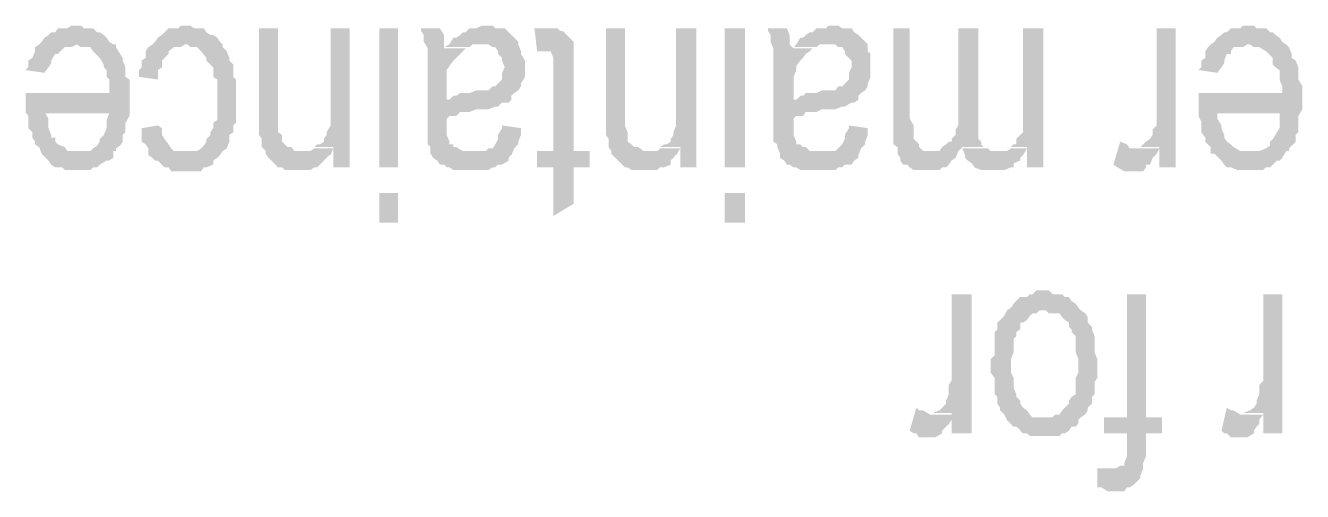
# Model space of a CAD drawing. Header units: feet. Extents: x -99009 to 3252343, y -11094690 to 9035152.
# Drawn here: x 1651819.64 to 1651836.33, y -1995845.78 to -1995839.69 of the extents above; entities that cross this region are included whole.
import ezdxf

# ---------------------------------------------------------------- set-up
doc = ezdxf.new("R2010")
doc.units = ezdxf.units.FT
doc.layers.add('H', color=7, linetype='Continuous', lineweight=0)

msp = doc.modelspace()

# ---------------------------------------------------------------- hatches: boundary and pattern name
at = {"layer": 'H', "linetype": 'Continuous'}
for points in [[(1651819.89078, -1995840.30788), (1651819.64378, -1995840.27288), (1651819.67978, -1995840.23688), (1651819.67978, -1995840.14888), (1651819.73278, -1995840.11388), (1651819.76778, -1995840.02588), (1651819.76778, -1995839.97288), (1651819.82078, -1995839.93788), (1651819.85578, -1995839.90188), (1651819.89078, -1995839.84888), (1651819.94378, -1995839.81388), (1651819.97878, -1995839.77888), (1651820.03178, -1995839.77888), (1651820.06778, -1995839.72588), (1651820.19078, -1995839.72588), (1651820.24378, -1995839.69088), (1651820.36778, -1995839.69088), (1651820.40278, -1995839.72588), (1651820.52578, -1995839.72588), (1651820.57878, -1995839.77888), (1651820.61378, -1995839.77888), (1651820.66678, -1995839.81388), (1651820.70278, -1995839.84888), (1651820.73778, -1995839.90188), (1651820.79078, -1995839.93788), (1651820.31478, -1995839.93788), (1651820.24378, -1995839.97288), (1651820.15578, -1995839.97288), (1651820.10278, -1995840.02588), (1651820.06778, -1995840.06088), (1651820.03178, -1995840.06088), (1651819.97878, -1995840.14888), (1651819.97878, -1995840.18388), (1651819.94378, -1995840.23688), (1651819.89078, -1995840.30788)], [(1651821.37278, -1995840.39588), (1651821.12578, -1995840.36088), (1651821.12578, -1995840.27288), (1651821.16078, -1995840.23688), (1651821.16078, -1995840.14888), (1651821.21378, -1995840.11388), (1651821.21378, -1995840.02588), (1651821.24878, -1995839.97288), (1651821.30178, -1995839.93788), (1651821.33778, -1995839.90188), (1651821.37278, -1995839.84888), (1651821.42578, -1995839.81388), (1651821.46078, -1995839.77888), (1651821.51378, -1995839.72588), (1651821.63778, -1995839.72588), (1651821.67278, -1995839.69088), (1651821.79578, -1995839.69088), (1651821.84878, -1995839.72588), (1651821.97278, -1995839.72588), (1651822.00778, -1995839.77888), (1651822.06078, -1995839.81388), (1651822.09578, -1995839.81388), (1651822.14878, -1995839.84888), (1651822.18378, -1995839.90188), (1651822.21978, -1995839.93788), (1651821.72578, -1995839.93788), (1651821.67278, -1995839.97288), (1651821.58478, -1995839.97288), (1651821.51378, -1995840.02588), (1651821.51378, -1995840.06088), (1651821.46078, -1995840.11388), (1651821.42578, -1995840.14888), (1651821.42578, -1995840.23688), (1651821.37278, -1995840.27288), (1651821.37278, -1995840.39588)], [(1651823.03078, -1995841.57788), (1651822.99578, -1995841.54288), (1651822.94278, -1995841.54288), (1651822.90778, -1995841.50688), (1651822.85478, -1995841.45388), (1651822.81878, -1995841.41888), (1651822.78378, -1995841.36588), (1651822.78378, -1995841.33088), (1651822.73078, -1995841.27788), (1651822.73078, -1995841.17188), (1651822.69578, -1995841.11888), (1651822.69578, -1995839.72588), (1651822.94278, -1995839.72588), (1651822.94278, -1995841.08388), (1651822.99578, -1995841.11888), (1651822.99578, -1995841.20788), (1651823.03078, -1995841.24288), (1651823.06578, -1995841.27788), (1651823.11878, -1995841.27788), (1651823.15378, -1995841.33088), (1651823.24278, -1995841.33088), (1651823.63078, -1995841.36588), (1651823.57778, -1995841.41888), (1651823.54278, -1995841.45388), (1651823.48978, -1995841.50688), (1651823.45378, -1995841.54288), (1651823.41878, -1995841.54288), (1651823.36578, -1995841.57788), (1651823.03078, -1995841.57788)], [(1651823.66578, -1995841.54288), (1651823.66578, -1995841.27788), (1651823.41878, -1995841.27788), (1651823.45378, -1995841.24288), (1651823.48978, -1995841.24288), (1651823.54278, -1995841.20788), (1651823.54278, -1995841.17188), (1651823.57778, -1995841.11888), (1651823.57778, -1995841.08388), (1651823.63078, -1995840.99588), (1651823.63078, -1995839.72588), (1651823.87778, -1995839.72588), (1651823.87778, -1995841.54288), (1651823.66578, -1995841.54288)], [(1651824.26578, -1995841.54288), (1651824.26578, -1995839.72588), (1651824.51278, -1995839.72588), (1651824.51278, -1995841.54288), (1651824.26578, -1995841.54288)], [(1651825.23578, -1995841.57788), (1651825.18278, -1995841.54288), (1651825.14778, -1995841.54288), (1651825.11178, -1995841.50688), (1651825.05878, -1995841.50688), (1651825.02378, -1995841.45388), (1651824.97078, -1995841.41888), (1651824.93578, -1995841.36588), (1651824.93578, -1995841.27788), (1651824.90078, -1995841.24288), (1651824.90078, -1995839.98988), (1651824.84778, -1995839.90188), (1651824.84778, -1995839.81388), (1651824.81278, -1995839.76088), (1651824.81278, -1995839.72588), (1651825.05878, -1995839.72588), (1651825.11178, -1995839.81388), (1651825.11178, -1995839.98988), (1651825.39478, -1995839.98988), (1651825.35878, -1995840.02588), (1651825.32378, -1995840.06088), (1651825.27078, -1995840.11388), (1651825.23578, -1995840.14888), (1651825.18278, -1995840.21988), (1651825.14778, -1995840.27288), (1651825.14778, -1995840.66088), (1651825.95878, -1995840.69588), (1651825.87078, -1995840.69588), (1651825.81778, -1995840.74888), (1651825.78278, -1995840.74888), (1651825.69378, -1995840.78388), (1651825.53578, -1995840.78388), (1651825.44778, -1995840.81888), (1651825.32378, -1995840.81888), (1651825.27078, -1995840.87188), (1651825.18278, -1995840.87188), (1651825.14778, -1995840.90788), (1651825.14778, -1995841.11888), (1651825.18278, -1995841.20788), (1651825.18278, -1995841.24288), (1651825.23578, -1995841.24288), (1651825.23578, -1995841.27788), (1651825.27078, -1995841.27788), (1651825.35878, -1995841.33088), (1651825.48278, -1995841.33088), (1651825.99378, -1995841.36588), (1651825.95878, -1995841.41888), (1651825.95878, -1995841.45388), (1651825.87078, -1995841.50688), (1651825.81778, -1995841.50688), (1651825.78278, -1995841.54288), (1651825.74678, -1995841.54288), (1651825.69378, -1995841.57788), (1651825.23578, -1995841.57788)], [(1651825.95878, -1995840.69588), (1651825.14778, -1995840.66088), (1651825.18278, -1995840.66088), (1651825.23578, -1995840.60788), (1651825.27078, -1995840.60788), (1651825.32378, -1995840.57288), (1651825.44778, -1995840.57288), (1651825.53578, -1995840.53688), (1651825.69378, -1995840.53688), (1651825.74678, -1995840.48388), (1651825.78278, -1995840.48388), (1651825.81778, -1995840.44888), (1651825.87078, -1995840.39588), (1651825.87078, -1995840.30788), (1651825.90578, -1995840.23688), (1651825.87078, -1995840.14888), (1651825.87078, -1995840.11388), (1651825.81778, -1995840.06088), (1651825.81778, -1995840.02588), (1651825.78278, -1995839.97288), (1651825.74678, -1995839.97288), (1651825.69378, -1995839.93788), (1651825.18278, -1995839.93788), (1651825.23578, -1995839.84888), (1651825.27078, -1995839.84888), (1651825.32378, -1995839.81388), (1651825.35878, -1995839.77888), (1651825.39478, -1995839.77888), (1651825.44778, -1995839.72588), (1651825.53578, -1995839.72588), (1651825.60578, -1995839.69088), (1651825.74678, -1995839.69088), (1651825.78278, -1995839.72588), (1651825.90578, -1995839.72588), (1651825.95878, -1995839.77888), (1651825.99378, -1995839.81388), (1651826.02978, -1995839.84888), (1651826.08278, -1995839.90188), (1651826.08278, -1995839.93788), (1651826.11778, -1995840.02588), (1651826.11778, -1995840.06088), (1651826.17078, -1995840.14888), (1651826.17078, -1995840.36088), (1651826.11778, -1995840.44888), (1651826.11778, -1995840.48388), (1651826.08278, -1995840.53688), (1651826.02978, -1995840.57288), (1651825.99378, -1995840.60788), (1651825.99378, -1995840.66088), (1651825.95878, -1995840.69588)], [(1651826.32878, -1995840.02588), (1651826.29378, -1995839.72588), (1651826.59378, -1995839.72588), (1651826.62878, -1995839.76088), (1651826.66478, -1995839.76088), (1651826.71778, -1995839.81388), (1651826.75278, -1995839.84888), (1651826.80578, -1995839.90188), (1651826.80578, -1995840.02588), (1651826.32878, -1995840.02588)], [(1651827.56378, -1995841.57788), (1651827.51078, -1995841.54288), (1651827.47578, -1995841.54288), (1651827.44078, -1995841.50688), (1651827.38778, -1995841.45388), (1651827.35278, -1995841.41888), (1651827.29978, -1995841.36588), (1651827.29978, -1995841.33088), (1651827.26378, -1995841.27788), (1651827.26378, -1995841.17188), (1651827.22878, -1995841.11888), (1651827.22878, -1995839.72588), (1651827.47578, -1995839.72588), (1651827.47578, -1995840.99588), (1651827.51078, -1995841.08388), (1651827.51078, -1995841.20788), (1651827.56378, -1995841.24288), (1651827.59878, -1995841.27788), (1651827.65178, -1995841.27788), (1651827.72278, -1995841.33088), (1651827.77578, -1995841.33088), (1651828.14578, -1995841.36588), (1651828.11078, -1995841.41888), (1651828.07578, -1995841.45388), (1651828.07578, -1995841.50688), (1651827.98778, -1995841.54288), (1651827.93478, -1995841.54288), (1651827.89878, -1995841.57788), (1651827.56378, -1995841.57788)], [(1651828.19878, -1995841.54288), (1651828.19878, -1995841.27788), (1651827.93478, -1995841.27788), (1651827.98778, -1995841.24288), (1651828.02278, -1995841.24288), (1651828.07578, -1995841.20788), (1651828.07578, -1995841.17188), (1651828.11078, -1995841.11888), (1651828.11078, -1995841.08388), (1651828.14578, -1995840.99588), (1651828.14578, -1995839.72588), (1651828.41078, -1995839.72588), (1651828.41078, -1995841.54288), (1651828.19878, -1995841.54288)], [(1651828.78078, -1995841.54288), (1651828.78078, -1995839.72588), (1651829.04578, -1995839.72588), (1651829.04578, -1995841.54288), (1651828.78078, -1995841.54288)], [(1651829.76878, -1995841.57788), (1651829.71578, -1995841.54288), (1651829.68078, -1995841.54288), (1651829.62778, -1995841.50688), (1651829.59278, -1995841.50688), (1651829.55678, -1995841.45388), (1651829.50378, -1995841.41888), (1651829.50378, -1995841.36588), (1651829.46878, -1995841.27788), (1651829.46878, -1995841.24288), (1651829.41578, -1995841.20788), (1651829.41578, -1995839.98988), (1651829.38078, -1995839.90188), (1651829.38078, -1995839.81388), (1651829.34578, -1995839.76088), (1651829.34578, -1995839.72588), (1651829.59278, -1995839.72588), (1651829.62778, -1995839.81388), (1651829.62778, -1995839.93788), (1651829.68078, -1995839.98988), (1651829.92778, -1995839.98988), (1651829.89278, -1995840.02588), (1651829.83978, -1995840.06088), (1651829.80378, -1995840.11388), (1651829.76878, -1995840.14888), (1651829.71578, -1995840.21988), (1651829.71578, -1995840.27288), (1651829.68078, -1995840.36088), (1651829.68078, -1995840.66088), (1651830.47478, -1995840.69588), (1651830.43878, -1995840.69588), (1651830.35078, -1995840.74888), (1651830.31578, -1995840.74888), (1651830.22778, -1995840.78388), (1651830.05078, -1995840.78388), (1651829.98078, -1995840.81888), (1651829.83978, -1995840.81888), (1651829.80378, -1995840.87188), (1651829.71578, -1995840.87188), (1651829.68078, -1995840.90788), (1651829.68078, -1995841.11888), (1651829.71578, -1995841.20788), (1651829.71578, -1995841.24288), (1651829.76878, -1995841.24288), (1651829.80378, -1995841.27788), (1651829.83978, -1995841.27788), (1651829.89278, -1995841.33088), (1651830.01578, -1995841.33088), (1651830.52778, -1995841.36588), (1651830.52778, -1995841.41888), (1651830.47478, -1995841.45388), (1651830.43878, -1995841.50688), (1651830.35078, -1995841.50688), (1651830.31578, -1995841.54288), (1651830.26278, -1995841.54288), (1651830.22778, -1995841.57788), (1651829.76878, -1995841.57788)], [(1651830.47478, -1995840.69588), (1651829.68078, -1995840.66088), (1651829.71578, -1995840.66088), (1651829.76878, -1995840.60788), (1651829.80378, -1995840.60788), (1651829.83978, -1995840.57288), (1651829.98078, -1995840.57288), (1651830.05078, -1995840.53688), (1651830.22778, -1995840.53688), (1651830.26278, -1995840.48388), (1651830.31578, -1995840.48388), (1651830.35078, -1995840.44888), (1651830.40378, -1995840.39588), (1651830.40378, -1995840.30788), (1651830.43878, -1995840.23688), (1651830.43878, -1995840.14888), (1651830.40378, -1995840.11388), (1651830.35078, -1995840.06088), (1651830.35078, -1995840.02588), (1651830.31578, -1995839.97288), (1651830.26278, -1995839.97288), (1651830.22778, -1995839.93788), (1651829.71578, -1995839.93788), (1651829.76878, -1995839.84888), (1651829.80378, -1995839.84888), (1651829.83978, -1995839.81388), (1651829.89278, -1995839.77888), (1651829.92778, -1995839.77888), (1651829.98078, -1995839.72588), (1651830.10378, -1995839.72588), (1651830.13878, -1995839.69088), (1651830.26278, -1995839.69088), (1651830.31578, -1995839.72588), (1651830.43878, -1995839.72588), (1651830.47478, -1995839.77888), (1651830.52778, -1995839.81388), (1651830.56278, -1995839.84888), (1651830.61578, -1995839.90188), (1651830.65078, -1995839.93788), (1651830.65078, -1995840.02588), (1651830.68578, -1995840.06088), (1651830.68578, -1995840.36088), (1651830.65078, -1995840.44888), (1651830.65078, -1995840.48388), (1651830.61578, -1995840.53688), (1651830.56278, -1995840.57288), (1651830.52778, -1995840.60788), (1651830.52778, -1995840.66088), (1651830.47478, -1995840.69588)], [(1651831.25078, -1995841.57788), (1651831.19778, -1995841.54288), (1651831.16278, -1995841.50688), (1651831.10978, -1995841.50688), (1651831.07378, -1995841.45388), (1651831.07378, -1995841.41888), (1651831.03878, -1995841.36588), (1651831.03878, -1995841.27788), (1651830.98578, -1995841.24288), (1651830.98578, -1995839.72588), (1651831.19778, -1995839.72588), (1651831.19778, -1995840.90788), (1651831.25078, -1995840.99588), (1651831.25078, -1995841.17188), (1651831.28578, -1995841.20788), (1651831.32078, -1995841.24288), (1651831.32078, -1995841.27788), (1651831.37378, -1995841.33088), (1651831.83278, -1995841.33088), (1651831.79778, -1995841.41888), (1651831.74478, -1995841.45388), (1651831.70878, -1995841.50688), (1651831.67378, -1995841.54288), (1651831.62078, -1995841.54288), (1651831.58578, -1995841.57788), (1651831.25078, -1995841.57788)], [(1651831.58578, -1995841.33088), (1651831.62078, -1995841.27788), (1651831.67378, -1995841.24288), (1651831.70878, -1995841.20788), (1651831.74478, -1995841.20788), (1651831.74478, -1995841.17188), (1651831.79778, -1995841.11888), (1651831.79778, -1995841.04888), (1651831.83278, -1995840.99588), (1651831.83278, -1995839.72588), (1651832.09678, -1995839.72588), (1651832.09678, -1995841.17188), (1651832.13278, -1995841.20788), (1651832.13278, -1995841.24288), (1651832.16778, -1995841.27788), (1651831.88578, -1995841.27788), (1651831.83278, -1995841.33088), (1651831.58578, -1995841.33088)], [(1651832.73178, -1995841.54288), (1651832.73178, -1995841.27788), (1651832.52078, -1995841.27788), (1651832.55578, -1995841.24288), (1651832.59078, -1995841.24288), (1651832.59078, -1995841.17188), (1651832.64378, -1995841.11888), (1651832.67878, -1995841.08388), (1651832.67878, -1995839.72588), (1651832.94378, -1995839.72588), (1651832.94378, -1995841.54288), (1651832.73178, -1995841.54288)], [(1651834.46078, -1995841.54288), (1651834.46078, -1995841.27788), (1651834.21378, -1995841.27788), (1651834.24878, -1995841.24288), (1651834.28478, -1995841.20788), (1651834.33778, -1995841.17188), (1651834.37278, -1995841.11888), (1651834.37278, -1995841.04888), (1651834.42578, -1995840.99588), (1651834.42578, -1995839.72588), (1651834.67278, -1995839.72588), (1651834.67278, -1995841.54288), (1651834.46078, -1995841.54288)], [(1651835.21878, -1995840.30788), (1651834.97278, -1995840.27288), (1651835.00778, -1995840.23688), (1651835.00778, -1995840.14888), (1651835.06078, -1995840.11388), (1651835.06078, -1995840.02588), (1651835.09578, -1995839.97288), (1651835.13078, -1995839.93788), (1651835.18378, -1995839.90188), (1651835.21878, -1995839.84888), (1651835.27178, -1995839.81388), (1651835.30778, -1995839.77888), (1651835.34278, -1995839.77888), (1651835.39578, -1995839.72588), (1651835.51878, -1995839.72588), (1651835.55478, -1995839.69088), (1651835.69578, -1995839.69088), (1651835.73078, -1995839.72588), (1651835.85378, -1995839.72588), (1651835.90678, -1995839.77888), (1651835.94278, -1995839.77888), (1651835.97778, -1995839.81388), (1651836.03078, -1995839.84888), (1651836.06578, -1995839.90188), (1651836.11878, -1995839.93788), (1651835.60778, -1995839.93788), (1651835.55478, -1995839.97288), (1651835.43078, -1995839.97288), (1651835.39578, -1995840.02588), (1651835.39578, -1995840.06088), (1651835.34278, -1995840.06088), (1651835.30778, -1995840.14888), (1651835.30778, -1995840.18388), (1651835.27178, -1995840.23688), (1651835.21878, -1995840.30788)], [(1651820.49078, -1995841.33088), (1651820.52578, -1995841.29588), (1651820.57878, -1995841.25988), (1651820.61378, -1995841.20788), (1651820.61378, -1995841.17188), (1651820.66678, -1995841.11888), (1651820.70278, -1995841.03088), (1651820.70278, -1995840.92488), (1651820.73778, -1995840.83688), (1651819.64378, -1995840.83688), (1651819.64378, -1995840.57288), (1651820.73778, -1995840.57288), (1651820.73778, -1995840.39588), (1651820.70278, -1995840.36088), (1651820.70278, -1995840.27288), (1651820.66678, -1995840.23688), (1651820.66678, -1995840.20188), (1651820.61378, -1995840.11388), (1651820.52578, -1995840.02588), (1651820.49078, -1995839.97288), (1651820.36778, -1995839.97288), (1651820.31478, -1995839.93788), (1651820.82578, -1995839.93788), (1651820.82578, -1995839.97288), (1651820.87878, -1995840.06088), (1651820.91378, -1995840.11388), (1651820.91378, -1995840.14888), (1651820.94978, -1995840.23688), (1651820.94978, -1995840.36088), (1651821.00278, -1995840.39588), (1651821.00278, -1995840.87188), (1651820.94978, -1995840.96088), (1651820.94978, -1995841.08388), (1651820.91378, -1995841.11888), (1651820.91378, -1995841.20788), (1651820.87878, -1995841.25988), (1651820.82578, -1995841.29588), (1651820.82578, -1995841.33088), (1651820.49078, -1995841.33088)], [(1651821.54878, -1995841.59588), (1651821.51378, -1995841.54288), (1651821.46078, -1995841.54288), (1651821.42578, -1995841.50688), (1651821.37278, -1995841.45388), (1651821.33778, -1995841.45388), (1651821.30178, -1995841.41888), (1651821.24878, -1995841.38388), (1651821.72578, -1995841.33088), (1651821.88378, -1995841.33088), (1651821.93678, -1995841.29588), (1651821.97278, -1995841.25988), (1651822.00778, -1995841.20788), (1651822.00778, -1995841.17188), (1651822.06078, -1995841.11888), (1651822.06078, -1995841.08388), (1651822.09578, -1995841.03088), (1651822.09578, -1995840.96088), (1651822.14878, -1995840.92488), (1651822.14878, -1995840.39588), (1651822.09578, -1995840.36088), (1651822.09578, -1995840.23688), (1651822.06078, -1995840.20188), (1651822.00778, -1995840.14888), (1651822.00778, -1995840.11388), (1651821.93678, -1995840.02588), (1651821.88378, -1995839.97288), (1651821.79578, -1995839.97288), (1651821.76078, -1995839.93788), (1651822.21978, -1995839.93788), (1651822.21978, -1995839.97288), (1651822.27278, -1995840.02588), (1651822.30778, -1995840.11388), (1651822.30778, -1995840.14888), (1651822.36078, -1995840.20188), (1651822.36078, -1995840.36088), (1651822.39578, -1995840.39588), (1651822.39578, -1995840.96088), (1651822.36078, -1995840.99588), (1651822.36078, -1995841.08388), (1651822.30778, -1995841.11888), (1651822.30778, -1995841.20788), (1651822.27278, -1995841.29588), (1651822.21978, -1995841.33088), (1651822.18378, -1995841.38388), (1651822.14878, -1995841.41888), (1651822.09578, -1995841.45388), (1651822.09578, -1995841.50688), (1651822.00778, -1995841.54288), (1651821.97278, -1995841.54288), (1651821.93678, -1995841.59588), (1651821.54878, -1995841.59588)], [(1651825.11178, -1995839.97288), (1651825.18278, -1995839.93788), (1651825.48278, -1995839.93788), (1651825.44778, -1995839.97288), (1651825.11178, -1995839.97288)], [(1651829.68078, -1995839.97288), (1651829.71578, -1995839.93788), (1651830.01578, -1995839.93788), (1651829.98078, -1995839.97288), (1651829.68078, -1995839.97288)], [(1651835.76578, -1995841.33088), (1651835.85378, -1995841.29588), (1651835.90678, -1995841.25988), (1651835.90678, -1995841.20788), (1651835.94278, -1995841.17188), (1651835.97778, -1995841.11888), (1651836.03078, -1995841.03088), (1651836.03078, -1995840.83688), (1651834.97278, -1995840.83688), (1651834.97278, -1995840.57288), (1651836.06578, -1995840.57288), (1651836.06578, -1995840.48388), (1651836.03078, -1995840.39588), (1651836.03078, -1995840.27288), (1651835.97778, -1995840.23688), (1651835.94278, -1995840.20188), (1651835.94278, -1995840.11388), (1651835.85378, -1995840.02588), (1651835.76578, -1995839.97288), (1651835.69578, -1995839.97288), (1651835.64278, -1995839.93788), (1651836.11878, -1995839.93788), (1651836.15378, -1995839.97288), (1651836.18978, -1995840.06088), (1651836.18978, -1995840.11388), (1651836.24278, -1995840.14888), (1651836.27778, -1995840.23688), (1651836.27778, -1995840.39588), (1651836.33078, -1995840.48388), (1651836.33078, -1995840.78388), (1651836.27778, -1995840.87188), (1651836.27778, -1995841.08388), (1651836.24278, -1995841.11888), (1651836.24278, -1995841.20788), (1651836.18978, -1995841.25988), (1651836.15378, -1995841.29588), (1651836.15378, -1995841.33088), (1651835.76578, -1995841.33088)], [(1651826.54078, -1995842.17788), (1651826.54078, -1995841.54288), (1651826.32878, -1995841.54288), (1651826.32878, -1995841.33088), (1651826.54078, -1995841.33088), (1651826.54078, -1995840.11388), (1651826.50578, -1995840.02588), (1651826.80578, -1995840.02588), (1651826.80578, -1995841.33088), (1651827.01678, -1995841.33088), (1651827.01678, -1995841.54288), (1651826.80578, -1995841.54288), (1651826.80578, -1995842.01888), (1651826.54078, -1995842.17788)], [(1651820.15578, -1995841.57788), (1651820.12078, -1995841.54288), (1651820.03178, -1995841.54288), (1651819.97878, -1995841.50688), (1651819.94378, -1995841.45388), (1651819.85578, -1995841.36588), (1651819.82078, -1995841.27788), (1651819.76778, -1995841.24288), (1651819.76778, -1995841.20788), (1651819.73278, -1995841.15488), (1651819.73278, -1995841.08388), (1651819.67978, -1995841.03088), (1651819.67978, -1995840.87188), (1651819.64378, -1995840.81888), (1651819.89078, -1995840.81888), (1651819.94378, -1995840.90788), (1651819.94378, -1995841.03088), (1651819.97878, -1995841.11888), (1651819.97878, -1995841.15488), (1651820.03178, -1995841.15488), (1651820.03178, -1995841.20788), (1651820.06778, -1995841.24288), (1651820.15578, -1995841.27788), (1651820.19078, -1995841.33088), (1651820.79078, -1995841.33088), (1651820.79078, -1995841.41888), (1651820.73778, -1995841.45388), (1651820.70278, -1995841.45388), (1651820.61378, -1995841.50688), (1651820.57878, -1995841.54288), (1651820.52578, -1995841.54288), (1651820.49078, -1995841.57788), (1651820.15578, -1995841.57788)], [(1651835.48378, -1995841.57788), (1651835.39578, -1995841.54288), (1651835.34278, -1995841.54288), (1651835.30778, -1995841.50688), (1651835.27178, -1995841.45388), (1651835.18378, -1995841.36588), (1651835.13078, -1995841.36588), (1651835.13078, -1995841.27788), (1651835.09578, -1995841.24288), (1651835.06078, -1995841.20788), (1651835.06078, -1995841.15488), (1651835.00778, -1995841.08388), (1651835.00778, -1995840.94288), (1651834.97278, -1995840.87188), (1651834.97278, -1995840.81888), (1651835.21878, -1995840.81888), (1651835.21878, -1995840.90788), (1651835.27178, -1995840.99588), (1651835.27178, -1995841.03088), (1651835.30778, -1995841.11888), (1651835.30778, -1995841.15488), (1651835.34278, -1995841.20788), (1651835.39578, -1995841.24288), (1651835.43078, -1995841.27788), (1651835.51878, -1995841.33088), (1651836.11878, -1995841.33088), (1651836.06578, -1995841.41888), (1651836.03078, -1995841.45388), (1651835.99578, -1995841.45388), (1651835.94278, -1995841.50688), (1651835.90678, -1995841.54288), (1651835.85378, -1995841.54288), (1651835.81878, -1995841.57788), (1651835.48378, -1995841.57788)], [(1651821.24878, -1995841.38388), (1651821.24878, -1995841.29588), (1651821.21378, -1995841.24288), (1651821.16078, -1995841.20788), (1651821.16078, -1995841.03088), (1651821.37278, -1995840.99588), (1651821.42578, -1995841.03088), (1651821.42578, -1995841.11888), (1651821.46078, -1995841.17188), (1651821.51378, -1995841.24288), (1651821.54878, -1995841.29588), (1651821.58478, -1995841.33088), (1651821.72578, -1995841.33088), (1651821.24878, -1995841.38388)], [(1651825.99378, -1995841.38388), (1651825.48278, -1995841.33088), (1651825.65878, -1995841.33088), (1651825.69378, -1995841.29588), (1651825.74678, -1995841.29588), (1651825.78278, -1995841.24288), (1651825.81778, -1995841.17188), (1651825.81778, -1995841.11888), (1651825.87078, -1995841.03088), (1651825.87078, -1995840.99588), (1651826.11778, -1995841.03088), (1651826.11778, -1995841.11888), (1651826.08278, -1995841.20788), (1651826.08278, -1995841.24288), (1651826.02978, -1995841.29588), (1651825.99378, -1995841.38388)], [(1651830.52778, -1995841.38388), (1651830.01578, -1995841.33088), (1651830.22778, -1995841.33088), (1651830.26278, -1995841.29588), (1651830.31578, -1995841.24288), (1651830.35078, -1995841.17188), (1651830.35078, -1995841.11888), (1651830.40378, -1995841.03088), (1651830.40378, -1995840.99588), (1651830.65078, -1995841.03088), (1651830.65078, -1995841.11888), (1651830.61578, -1995841.20788), (1651830.61578, -1995841.24288), (1651830.56278, -1995841.29588), (1651830.52778, -1995841.38388)], [(1651834.00178, -1995841.59588), (1651833.91378, -1995841.54288), (1651833.86078, -1995841.50688), (1651833.94878, -1995841.20788), (1651834.03778, -1995841.24288), (1651834.07278, -1995841.29588), (1651834.46078, -1995841.29588), (1651834.42578, -1995841.36588), (1651834.37278, -1995841.41888), (1651834.33778, -1995841.50688), (1651834.28478, -1995841.50688), (1651834.28478, -1995841.54288), (1651834.24878, -1995841.59588), (1651834.00178, -1995841.59588)], [(1651823.63078, -1995841.38388), (1651823.24278, -1995841.33088), (1651823.36578, -1995841.33088), (1651823.41878, -1995841.29588), (1651823.66578, -1995841.29588), (1651823.63078, -1995841.38388)], [(1651828.14578, -1995841.38388), (1651827.77578, -1995841.33088), (1651827.89878, -1995841.33088), (1651827.93478, -1995841.29588), (1651828.19878, -1995841.29588), (1651828.14578, -1995841.38388)], [(1651832.13278, -1995841.57788), (1651832.04378, -1995841.54288), (1651832.00878, -1995841.48988), (1651831.95578, -1995841.45388), (1651831.92078, -1995841.41888), (1651831.92078, -1995841.38388), (1651831.88578, -1995841.29588), (1651832.22078, -1995841.29588), (1651832.25578, -1995841.33088), (1651832.34378, -1995841.33088), (1651832.67878, -1995841.38388), (1651832.64378, -1995841.41888), (1651832.64378, -1995841.45388), (1651832.55578, -1995841.48988), (1651832.55578, -1995841.54288), (1651832.52078, -1995841.54288), (1651832.43278, -1995841.57788), (1651832.13278, -1995841.57788)], [(1651832.67878, -1995841.38388), (1651832.34378, -1995841.33088), (1651832.46778, -1995841.33088), (1651832.52078, -1995841.29588), (1651832.73178, -1995841.29588), (1651832.67878, -1995841.38388)], [(1651824.26578, -1995842.26588), (1651824.26578, -1995841.87788), (1651824.51278, -1995841.87788), (1651824.51278, -1995842.26588), (1651824.26578, -1995842.26588)], [(1651828.78078, -1995842.26588), (1651828.78078, -1995841.87788), (1651829.04578, -1995841.87788), (1651829.04578, -1995842.26588), (1651828.78078, -1995842.26588)], [(1651831.74478, -1995845.01788), (1651831.74478, -1995844.75288), (1651831.49778, -1995844.75288), (1651831.58578, -1995844.71788), (1651831.62078, -1995844.68188), (1651831.67378, -1995844.62888), (1651831.67378, -1995844.59388), (1651831.70878, -1995844.50588), (1651831.70878, -1995844.38288), (1651831.74478, -1995844.32988), (1651831.74478, -1995843.20088), (1651832.00878, -1995843.20088), (1651832.00878, -1995845.01788), (1651831.74478, -1995845.01788)], [(1651832.76778, -1995845.05288), (1651832.73178, -1995845.01788), (1651832.67878, -1995845.01788), (1651832.64378, -1995844.98188), (1651832.59078, -1995844.92888), (1651832.55578, -1995844.92888), (1651832.52078, -1995844.89388), (1651832.46778, -1995844.84088), (1651832.43278, -1995844.77088), (1651832.37978, -1995844.71788), (1651832.37978, -1995844.68188), (1651832.34378, -1995844.62888), (1651832.34378, -1995844.54088), (1651832.30878, -1995844.50588), (1651832.30878, -1995844.29388), (1651832.25578, -1995844.22388), (1651832.25578, -1995844.04688), (1651832.30878, -1995843.99388), (1651832.30878, -1995843.69488), (1651832.34378, -1995843.65888), (1651832.34378, -1995843.57088), (1651832.37978, -1995843.53588), (1651832.43278, -1995843.48288), (1651832.46778, -1995843.41188), (1651832.52078, -1995843.37688), (1651832.55578, -1995843.32388), (1651832.59078, -1995843.28888), (1651832.64378, -1995843.23588), (1651832.73178, -1995843.23588), (1651832.76778, -1995843.20088), (1651832.80278, -1995843.20088), (1651832.85578, -1995843.14788), (1651833.01478, -1995843.14788), (1651833.06778, -1995843.20088), (1651833.19078, -1995843.20088), (1651833.22578, -1995843.23588), (1651833.27878, -1995843.23588), (1651833.31378, -1995843.28888), (1651833.36678, -1995843.32388), (1651833.40278, -1995843.37688), (1651833.43778, -1995843.41188), (1651832.89078, -1995843.41188), (1651832.85578, -1995843.44788), (1651832.80278, -1995843.44788), (1651832.76778, -1995843.48288), (1651832.73178, -1995843.53588), (1651832.67878, -1995843.57088), (1651832.64378, -1995843.57088), (1651832.64378, -1995843.65888), (1651832.59078, -1995843.69488), (1651832.59078, -1995843.74788), (1651832.55578, -1995843.78288), (1651832.55578, -1995843.95888), (1651832.52078, -1995844.04688), (1651832.52078, -1995844.22388), (1651832.55578, -1995844.29388), (1651832.55578, -1995844.41788), (1651832.59078, -1995844.50588), (1651832.59078, -1995844.54088), (1651832.64378, -1995844.59388), (1651832.64378, -1995844.62888), (1651832.67878, -1995844.68188), (1651832.73178, -1995844.71788), (1651832.76778, -1995844.77088), (1651832.80278, -1995844.80588), (1651833.43778, -1995844.80588), (1651833.40278, -1995844.84088), (1651833.40278, -1995844.89388), (1651833.36678, -1995844.92888), (1651833.31378, -1995844.92888), (1651833.27878, -1995844.98188), (1651833.22578, -1995845.01788), (1651833.19078, -1995845.01788), (1651833.15578, -1995845.05288), (1651832.76778, -1995845.05288)], [(1651833.86078, -1995845.49388), (1651833.94878, -1995845.44088), (1651834.00178, -1995845.44088), (1651834.00178, -1995845.40588), (1651834.03778, -1995845.31688), (1651834.03778, -1995845.01788), (1651833.73778, -1995845.01788), (1651833.73778, -1995844.80588), (1651834.03778, -1995844.80588), (1651834.03778, -1995843.20088), (1651834.28478, -1995843.20088), (1651834.28478, -1995844.80588), (1651834.49578, -1995844.80588), (1651834.49578, -1995845.01788), (1651834.28478, -1995845.01788), (1651834.28478, -1995845.31688), (1651834.24878, -1995845.40588), (1651834.24878, -1995845.49388), (1651833.86078, -1995845.49388)], [(1651835.81878, -1995845.01788), (1651835.81878, -1995844.75288), (1651835.55478, -1995844.75288), (1651835.64278, -1995844.71788), (1651835.69578, -1995844.68188), (1651835.73078, -1995844.62888), (1651835.73078, -1995844.59388), (1651835.76578, -1995844.50588), (1651835.76578, -1995844.38288), (1651835.81878, -1995844.32988), (1651835.81878, -1995843.20088), (1651836.06578, -1995843.20088), (1651836.06578, -1995845.01788), (1651835.81878, -1995845.01788)], [(1651833.06778, -1995844.80588), (1651833.10278, -1995844.77088), (1651833.15578, -1995844.77088), (1651833.19078, -1995844.71788), (1651833.22578, -1995844.68188), (1651833.27878, -1995844.62888), (1651833.27878, -1995844.59388), (1651833.31378, -1995844.54088), (1651833.36678, -1995844.50588), (1651833.36678, -1995844.29388), (1651833.40278, -1995844.22388), (1651833.40278, -1995844.04688), (1651833.36678, -1995843.95888), (1651833.36678, -1995843.74788), (1651833.31378, -1995843.69488), (1651833.31378, -1995843.65888), (1651833.27878, -1995843.62388), (1651833.27878, -1995843.57088), (1651833.22578, -1995843.53588), (1651833.19078, -1995843.50088), (1651833.15578, -1995843.44788), (1651833.01478, -1995843.44788), (1651832.97878, -1995843.41188), (1651833.43778, -1995843.41188), (1651833.49078, -1995843.44788), (1651833.52578, -1995843.50088), (1651833.52578, -1995843.57088), (1651833.57878, -1995843.62388), (1651833.57878, -1995843.65888), (1651833.61378, -1995843.74788), (1651833.61378, -1995843.95888), (1651833.64978, -1995844.04688), (1651833.64978, -1995844.29388), (1651833.61378, -1995844.34688), (1651833.61378, -1995844.50588), (1651833.57878, -1995844.54088), (1651833.57878, -1995844.62888), (1651833.52578, -1995844.68188), (1651833.52578, -1995844.71788), (1651833.49078, -1995844.77088), (1651833.43778, -1995844.80588), (1651833.06778, -1995844.80588)], [(1651831.32078, -1995845.06988), (1651831.28578, -1995845.01788), (1651831.25078, -1995845.01788), (1651831.19778, -1995844.98188), (1651831.28578, -1995844.68188), (1651831.32078, -1995844.71788), (1651831.37378, -1995844.71788), (1651831.46178, -1995844.77088), (1651831.74478, -1995844.77088), (1651831.74478, -1995844.84088), (1651831.70878, -1995844.89388), (1651831.67378, -1995844.92888), (1651831.62078, -1995844.98188), (1651831.62078, -1995845.01788), (1651831.53278, -1995845.06988), (1651831.32078, -1995845.06988)], [(1651835.39578, -1995845.06988), (1651835.34278, -1995845.01788), (1651835.30778, -1995845.01788), (1651835.27178, -1995844.98188), (1651835.34278, -1995844.68188), (1651835.39578, -1995844.71788), (1651835.43078, -1995844.71788), (1651835.51878, -1995844.77088), (1651835.81878, -1995844.77088), (1651835.76578, -1995844.84088), (1651835.76578, -1995844.89388), (1651835.73078, -1995844.92888), (1651835.69578, -1995844.98188), (1651835.69578, -1995845.01788), (1651835.60778, -1995845.06988), (1651835.39578, -1995845.06988)], [(1651833.79078, -1995845.77588), (1651833.70278, -1995845.72288), (1651833.64978, -1995845.72288), (1651833.64978, -1995845.47588), (1651834.24878, -1995845.47588), (1651834.21378, -1995845.56388), (1651834.21378, -1995845.59988), (1651834.16078, -1995845.65288), (1651834.12578, -1995845.68788), (1651834.07278, -1995845.72288), (1651834.03778, -1995845.72288), (1651834.00178, -1995845.77588), (1651833.79078, -1995845.77588)]]:
    msp.add_hatch(color=256, dxfattribs=at).paths.add_polyline_path(points)

doc.saveas('drawing.dxf')
